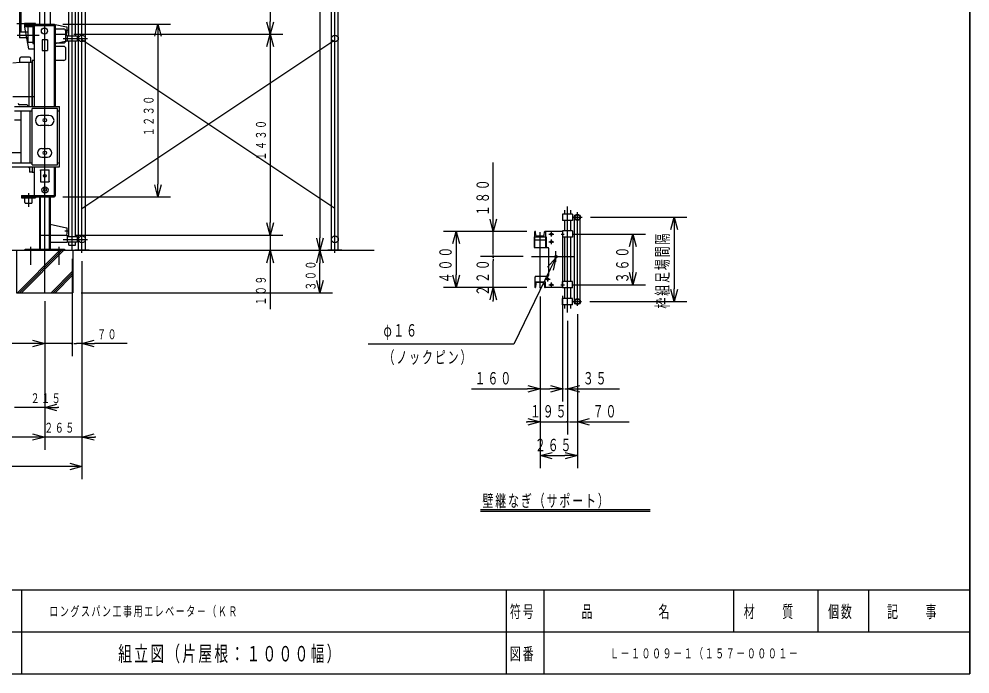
# Model space of a CAD drawing. Units: millimetres on the paper. Extents: x -277 to 279, y -194 to 192.
# Drawn here: x 53 to 278.6, y -193.9 to -38.5 of the extents above; entities that cross this region are included whole.
import ezdxf

# ---------------------------------------------------------------- set-up
doc = ezdxf.new("R2010")
doc.units = ezdxf.units.MM
doc.layers.add('0-0_L-1-1', color=4, linetype='Continuous')
doc.layers.add('1-2_NTEXT', color=7, linetype='Continuous')
doc.styles.add('ＭＳ ゴシック', font='')
doc.styles.get('ＭＳ ゴシック').set_extended_font_data('MS Gothic')

msp = doc.modelspace()

# ---------------------------------------------------------------- linework, layer by layer
at = {"layer": '0-0_L-1-1'}
for p, q in [((278.63, 192.11), (278.63, -193.89)), ((278.63, -193.89), (278.63, 192.11)), ((59.11, -103.43), (59.11, 106.3)), ((65.61, -93.43), (65.61, 106.3)), ((67.13, -93.23), (67.13, 106.3)), ((67.94, -93.94), (67.94, 106.3)), ((68.75, -93.23), (68.75, 106.3)), ((127.13, -93.23), (127.13, 106.3)), ((127.94, -93.94), (127.94, 106.3)), ((128.75, -93.23), (128.75, 106.3)), ((57.86, 5.54), (57.86, -39.71)), ((60.36, 5.54), (60.36, -39.71)), ((64.8, -42.46), (64.8, 3.87)), ((66.42, -42.46), (66.42, 3.87)), ((53.11, -32.31), (53.11, -42.98)), ((53.44, -32.31), (53.44, -41.64)), ((52.47, -39.56), (56.58, -39.56)), ((54.3, -39.6), (54.3, -40.43)), ((54.3, -40.43), (55.24, -45.6)), ((54.3, -40.44), (54.41, -40.44)), ((56.88, -39.6), (54.31, -39.6)), ((54.41, -39.71), (61.41, -39.71)), ((54.41, -39.71), (54.41, -40.31)), ((54.41, -40.01), (61.41, -40.01)), ((54.41, -40.44), (54.41, -40.01)), ((54.41, -40.31), (56.28, -40.31)), ((55.11, -40.31), (55.11, -43.98)), ((56.28, -40.31), (56.28, -44.31)), ((56.58, -39.56), (56.58, -39.6)), ((56.58, -40.01), (56.58, -59.26)), ((56.88, -39.71), (56.88, -39.6)), ((61.41, -39.71), (61.41, -40.01)), ((61.61, -39.91), (61.41, -39.91)), ((61.41, -59.26), (61.41, -39.91)), ((64.24, -40.46), (61.61, -39.89)), ((61.61, -39.91), (61.61, -59.26)), ((63.41, -39.71), (88.97, -39.71)), ((112.6, -42.13), (112.6, -39.13)), ((52.54, -42.31), (57.75, -42.31)), ((55.11, -41.64), (53.11, -41.64)), ((61.61, -40.84), (63.61, -40.84)), ((61.61, -42.13), (64.04, -42.13)), ((63.86, -41.13), (64.78, -41.13)), ((64.11, -43.68), (64.11, -41.34)), ((64.44, -42.46), (66.78, -42.46)), ((66.04, -42.13), (115.6, -42.13)), ((66.04, -42.13), (115.6, -42.13)), ((66.78, -42.46), (66.78, -43.79)), ((55.11, -42.98), (53.11, -42.98)), ((55.11, -43.98), (56.28, -43.98)), ((56.28, -44.31), (56.58, -44.31)), ((59.76, -43.46), (58.46, -43.46)), ((58.46, -43.46), (58.46, -45.96)), ((58.46, -43.46), (58.66, -43.46)), ((59.56, -43.46), (59.76, -43.46)), ((59.76, -43.46), (59.76, -45.96)), ((61.61, -44.18), (63.61, -44.18)), ((63.61, -45.01), (61.61, -45.01)), ((63.48, -43.13), (69.28, -43.13)), ((66.78, -43.79), (64.44, -43.79)), ((64.8, -90.13), (64.8, -43.79)), ((66.42, -90.13), (66.42, -43.79)), ((127.94, -83.43), (67.94, -43.43)), ((67.94, -83.43), (127.94, -43.43)), ((55.24, -45.6), (56.58, -45.6)), ((58.46, -45.96), (59.76, -45.96)), ((58.46, -45.96), (58.66, -45.96)), ((59.56, -45.96), (59.76, -45.96)), ((64.11, -47.84), (64.11, -45.51)), ((53.21, -48.83), (51.51, -48.99)), ((53.21, -48.83), (53.21, -47.88)), ((56.14, -48.83), (53.21, -48.83)), ((55.48, -47.54), (53.54, -47.54)), ((55.44, -59.26), (55.44, -48.83)), ((55.81, -48.83), (55.81, -47.88)), ((56.14, -49.88), (56.14, -48.83)), ((63.61, -48.34), (61.61, -48.34)), ((56.14, -59.21), (56.14, -49.88)), ((51.51, -56.9), (56.58, -56.9)), ((51.94, -59.26), (62.61, -59.26)), ((51.94, -60.26), (56.11, -60.26)), ((54.68, -58.84), (53.14, -58.84)), ((53.44, -60.26), (53.44, -72.59)), ((55.61, -72.59), (55.61, -60.26)), ((62.11, -59.76), (56.11, -59.76)), ((56.11, -73.09), (56.11, -59.76)), ((56.14, -59.21), (56.14, -59.26)), ((62.11, -73.09), (62.11, -59.76)), ((62.11, -60.26), (62.61, -60.26)), ((62.61, -73.59), (62.61, -59.26)), ((51.94, -62.43), (53.44, -62.43)), ((60.11, -61.39), (58.11, -61.39)), ((60.11, -63.79), (58.11, -63.79)), ((58.44, -69.23), (59.78, -69.23)), ((53.44, -70.26), (50.61, -70.26)), ((58.44, -71.29), (59.78, -71.29)), ((50.61, -72.59), (56.11, -72.59)), ((50.61, -73.59), (62.61, -73.59)), ((55.19, -73.59), (55.48, -73.88)), ((55.48, -73.59), (55.48, -74.88)), ((56.11, -73.09), (62.11, -73.09)), ((56.58, -73.59), (56.58, -80.41)), ((58.08, -74.26), (60.14, -74.26)), ((58.08, -74.46), (58.08, -74.26)), ((60.14, -74.46), (60.14, -74.26)), ((61.41, -80.54), (61.41, -73.59)), ((61.61, -73.59), (61.61, -80.54)), ((62.11, -72.59), (62.61, -72.59)), ((165.53, -85.88), (165.53, -72.58)), ((56.14, -74.88), (55.48, -74.88)), ((56.14, -74.88), (56.58, -74.88)), ((58.08, -74.46), (58.08, -76.96)), ((60.14, -76.96), (60.14, -74.46)), ((58.08, -76.96), (58.08, -77.16)), ((58.08, -77.16), (60.14, -77.16)), ((60.14, -76.96), (60.14, -77.16)), ((85.97, -80.71), (85.97, -77.71)), ((53.58, -80.41), (61.41, -80.41)), ((53.58, -80.41), (53.58, -80.91)), ((53.58, -80.71), (61.41, -80.71)), ((53.58, -80.91), (56.91, -80.91)), ((54.41, -82.04), (54.41, -80.91)), ((55.24, -79.81), (55.24, -83.05)), ((56.08, -82.04), (56.08, -80.91)), ((56.91, -80.71), (56.91, -80.91)), ((57.86, -80.71), (57.86, -89.79)), ((58.03, -80.71), (58.03, -89.79)), ((60.19, -80.71), (60.19, -89.79)), ((60.36, -80.71), (60.36, -89.79)), ((61.41, -80.41), (61.41, -80.71)), ((61.61, -80.54), (61.41, -80.54)), ((63.41, -80.71), (88.97, -80.71)), ((54.58, -82.21), (55.91, -82.21)), ((183.14, -108.15), (183.14, -82.95)), ((181.97, -84.79), (181.97, -86.29)), ((184.3, -84.79), (181.97, -84.79)), ((182.42, -83.88), (182.42, -84.79)), ((183.85, -83.88), (183.85, -84.79)), ((184.36, -85.54), (186.58, -85.54)), ((184.76, -105.54), (184.76, -85.54)), ((185.47, -106.55), (185.47, -84.37)), ((186.18, -105.54), (186.18, -85.54)), ((188.58, -85.54), (211.44, -85.54)), ((112.6, -86.49), (112.6, -86.79)), ((112.6, -89.79), (112.6, -86.79)), ((112.6, -89.79), (112.6, -86.79)), ((165.53, -88.88), (165.53, -85.88)), ((182.42, -86.29), (182.42, -88.79)), ((183.85, -86.29), (183.85, -88.79)), ((57.86, -89.79), (57.86, -93.13)), ((57.86, -89.79), (64.44, -89.79)), ((58.03, -89.79), (58.03, -93.13)), ((60.19, -89.79), (60.19, -93.13)), ((60.36, -89.79), (60.36, -93.13)), ((63.86, -88.79), (64.78, -88.79)), ((64.44, -89.39), (64.44, -88.13)), ((64.44, -89.79), (64.44, -91.46)), ((64.44, -90.13), (66.78, -90.13)), ((66.44, -89.79), (115.6, -89.79)), ((66.44, -89.79), (115.6, -89.79)), ((66.78, -90.13), (66.78, -91.46)), ((112.6, -89.79), (112.6, -93.43)), ((173.45, -88.88), (153.7, -88.88)), ((173.39, -88.88), (162.53, -88.88)), ((175.19, -90.21), (178.09, -90.21)), ((175.19, -90.21), (175.19, -92.71)), ((175.39, -92.71), (175.39, -88.88)), ((175.45, -88.88), (175.39, -88.88)), ((175.65, -89.8), (175.58, -89)), ((177.36, -90.04), (175.91, -90.04)), ((176.64, -102.37), (176.64, -89.04)), ((177.62, -89.8), (177.69, -89)), ((181.97, -88.88), (177.83, -88.88)), ((177.89, -88.88), (177.89, -92.71)), ((178.09, -90.21), (178.09, -92.71)), ((178.74, -89.54), (179.87, -89.54)), ((179.3, -90.11), (179.3, -88.98)), ((181.63, -89.54), (182.37, -89.54)), ((181.97, -88.79), (181.97, -90.29)), ((184.3, -88.79), (181.97, -88.79)), ((181.97, -88.88), (181.97, -102.21)), ((184.37, -89.54), (201.66, -89.54)), ((60.36, -91.46), (64.44, -91.46)), ((63.48, -90.79), (69.28, -90.79)), ((66.78, -91.46), (64.44, -91.46)), ((64.8, -92.13), (64.8, -91.46)), ((124.41, -93.43), (124.41, -90.43)), ((175.39, -90.88), (177.89, -90.88)), ((178.74, -91.38), (179.87, -91.38)), ((179.3, -91.94), (179.3, -90.81)), ((182.42, -90.29), (182.42, -100.79)), ((183.85, -90.29), (183.85, -100.79)), ((137.28, -93.43), (-239.77, -93.43)), ((52.62, -103.43), (62.62, -93.43)), ((53.09, -103.43), (63.09, -93.43)), ((53.56, -103.43), (63.56, -93.43)), ((55.78, -96.81), (55.78, -92.52)), ((62.44, -92.52), (62.44, -96.81)), ((65.78, -93.43), (65.78, -103.43)), ((66.28, -93.23), (69.61, -93.23)), ((66.28, -93.23), (66.28, -93.43)), ((69.61, -93.43), (69.61, -93.23)), ((112.6, -93.43), (112.6, -96.43)), ((124.41, -93.43), (124.41, -96.43)), ((126.28, -93.23), (129.61, -93.23)), ((126.28, -93.23), (126.28, -93.43)), ((129.61, -93.43), (129.61, -93.23)), ((175.19, -92.71), (178.39, -92.71)), ((178.72, -99.21), (178.72, -93.04)), ((180.52, -94.65), (180.25, -95.11)), ((180.25, -94.65), (180.52, -95.11)), ((180.26, -94.64), (180.52, -94.64)), ((180.27, -94.68), (180.5, -94.68)), ((180.29, -94.71), (180.48, -94.71)), ((180.31, -94.74), (180.46, -94.74)), ((180.39, -96.14), (180.39, -93.61)), ((65.61, -95.43), (65.61, -118.51)), ((65.61, -95.43), (65.61, -118.51)), ((67.94, -95.94), (67.94, -147.68)), ((112.6, -96.43), (112.6, -107.33)), ((172.61, -94.88), (162.53, -94.88)), ((172.61, -94.88), (162.53, -94.88)), ((165.53, -95.38), (165.53, -95.88)), ((165.53, -102.21), (165.53, -95.88)), ((174.61, -94.88), (184.54, -94.88)), ((180.26, -95.11), (180.52, -95.11)), ((180.27, -95.08), (180.5, -95.08)), ((180.29, -95.04), (180.48, -95.04)), ((180.31, -95.01), (180.46, -95.01)), ((180.33, -94.78), (180.44, -94.78)), ((180.33, -94.98), (180.44, -94.98)), ((180.35, -94.81), (180.42, -94.81)), ((180.35, -94.94), (180.42, -94.94)), ((180.37, -94.84), (180.41, -94.84)), ((180.37, -94.91), (180.41, -94.91)), ((60.63, -103.43), (65.78, -98.28)), ((61.1, -103.43), (65.78, -98.75)), ((61.58, -103.43), (65.78, -99.22)), ((156.7, -102.21), (156.7, -99.21)), ((198.66, -101.54), (198.66, -98.54)), ((175.39, -99.88), (175.39, -102.21)), ((175.39, -100.88), (177.89, -100.88)), ((175.65, -101.29), (175.58, -102.09)), ((175.72, -99.54), (178.39, -99.54)), ((177.36, -101.04), (175.91, -101.04)), ((177.62, -101.29), (177.69, -102.09)), ((177.89, -100.21), (179.02, -100.21)), ((177.89, -102.21), (177.89, -100.88)), ((178.45, -100.78), (178.45, -99.64)), ((179.3, -102.11), (179.3, -100.98)), ((181.97, -102.29), (181.97, -100.79)), ((67.78, -103.43), (127.41, -103.43)), ((173.39, -102.21), (153.7, -102.21)), ((173.45, -102.21), (162.53, -102.21)), ((165.53, -102.21), (165.53, -105.21)), ((175.45, -102.21), (175.39, -102.21)), ((181.97, -102.21), (177.83, -102.21)), ((178.74, -101.54), (179.87, -101.54)), ((181.54, -101.54), (182.44, -101.54)), ((184.3, -102.29), (181.97, -102.29)), ((182.42, -102.29), (182.42, -104.79)), ((183.85, -102.29), (183.85, -104.79)), ((184.44, -101.54), (201.66, -101.54)), ((208.44, -105.54), (208.44, -102.54)), ((59.11, -105.43), (59.11, -140.68)), ((59.11, -105.43), (59.11, -140.68)), ((59.11, -105.43), (59.11, -133.68)), ((165.53, -105.51), (165.53, -105.21)), ((176.64, -104.37), (176.64, -145.08)), ((176.64, -104.37), (176.64, -137.08)), ((176.64, -104.37), (176.64, -129.24)), ((181.97, -104.21), (181.97, -129.24)), ((181.97, -104.21), (181.97, -129.24)), ((181.97, -106.29), (181.97, -104.79)), ((184.46, -105.54), (186.47, -105.54)), ((188.47, -105.54), (211.44, -105.54)), ((184.3, -106.29), (181.97, -106.29)), ((182.42, -106.29), (182.42, -107.21)), ((183.85, -106.29), (183.85, -107.21)), ((183.14, -110.15), (183.14, -137.08)), ((183.14, -110.15), (183.14, -137.08)), ((183.14, -110.15), (183.14, -129.24)), ((185.47, -108.55), (185.47, -145.08)), ((185.47, -108.55), (185.47, -137.08)), ((56.11, -115.51), (45.21, -115.51)), ((59.11, -115.51), (56.11, -115.51)), ((65.61, -115.51), (59.11, -115.51)), ((66.11, -115.51), (66.61, -115.51)), ((67.94, -115.51), (66.61, -115.51)), ((67.94, -115.51), (70.94, -115.51)), ((78.64, -115.51), (70.94, -115.51)), ((160.34, -126.24), (173.64, -126.24)), ((176.64, -126.24), (173.64, -126.24)), ((176.64, -126.24), (178.97, -126.24)), ((181.97, -126.24), (178.97, -126.24)), ((183.14, -126.24), (186.14, -126.24)), ((186.14, -126.24), (195.44, -126.24)), ((59.11, -130.68), (51.94, -130.68)), ((59.11, -130.68), (62.11, -130.68)), ((62.41, -130.68), (62.11, -130.68)), ((173.34, -134.08), (173.64, -134.08)), ((176.64, -134.08), (173.64, -134.08)), ((176.64, -134.08), (183.14, -134.08)), ((185.47, -134.08), (188.47, -134.08)), ((188.47, -134.08), (197.77, -134.08)), ((67.94, -137.68), (59.11, -137.68)), ((67.94, -137.68), (70.94, -137.68)), ((71.24, -137.68), (70.94, -137.68)), ((185.47, -142.08), (182.47, -142.08)), ((162.5, -154.86), (202.73, -154.86)), ((162.5, -155.26), (202.73, -155.26)), ((-277.37, -173.89), (278.63, -173.89)), ((53.63, -183.89), (53.63, -173.89)), ((168.63, -183.89), (168.63, -173.89)), ((177.63, -183.89), (177.63, -173.89)), ((222.63, -183.89), (222.63, -173.89)), ((242.63, -183.89), (242.63, -173.89)), ((254.63, -183.89), (254.63, -173.89)), ((278.63, -173.89), (278.63, -193.89)), ((278.63, -183.89), (278.63, -173.89)), ((43.63, -183.89), (53.63, -183.89)), ((53.63, -193.89), (53.63, -183.89)), ((53.63, -183.89), (168.63, -183.89)), ((168.63, -183.89), (177.63, -183.89)), ((168.63, -193.89), (168.63, -183.89)), ((177.63, -193.89), (177.63, -183.89)), ((177.63, -183.89), (222.63, -183.89)), ((222.63, -183.89), (242.63, -183.89)), ((242.63, -183.89), (254.63, -183.89)), ((254.63, -183.89), (278.63, -183.89)), ((278.63, -193.89), (278.63, -183.89)), ((-277.37, -193.89), (278.63, -193.89)), ((43.63, -193.89), (53.63, -193.89)), ((53.63, -193.89), (168.63, -193.89)), ((168.63, -193.89), (177.63, -193.89)), ((177.63, -193.89), (278.63, -193.89))]:
    msp.add_line(p, q, dxfattribs=at)
for points in [[(-277.37, 192.11), (-277.37, -193.89), (278.63, -193.89)], [(124.41, 100.87), (124.41, 97.87), (124.41, -90.43)], [(112.6, 5.54), (112.6, 2.54), (112.6, -39.13)], [(64.44, -41.73), (64.44, -40.46), (64.24, -40.46)], [(85.2, -42.61), (85.97, -39.71), (86.75, -42.61)], [(85.97, -39.71), (85.97, -42.71), (85.97, -77.71)], [(113.38, -39.23), (112.6, -42.13), (111.83, -39.23)], [(64.44, -42.53), (64.44, -43.79), (64.24, -43.79), (61.61, -44.36)], [(111.83, -45.02), (112.6, -42.13), (113.38, -45.02)], [(112.6, -42.13), (112.6, -45.13), (112.6, -86.79)], [(56.58, -48.38), (56.14, -48.38), (56.14, -59.26)], [(56.14, -73.71), (56.14, -73.59), (56.14, -74.88)], [(86.75, -77.81), (85.97, -80.71), (85.2, -77.81)], [(184.3, -84.79), (184.3, -86.29), (181.97, -86.29)], [(207.67, -88.44), (208.44, -85.54), (209.22, -88.44)], [(208.44, -85.54), (208.44, -88.54), (208.44, -102.54)], [(64.44, -88.13), (64.24, -88.13), (60.36, -87.29)], [(113.38, -86.89), (112.6, -89.79), (111.83, -86.89)], [(113.38, -86.89), (112.6, -89.79), (111.83, -86.89)], [(166.31, -85.98), (165.53, -88.88), (164.75, -85.98)], [(155.92, -91.78), (156.7, -88.88), (157.48, -91.78)], [(156.7, -88.88), (156.7, -91.88), (156.7, -99.21)], [(165.53, -94.38), (165.53, -93.88), (165.53, -88.88)], [(184.3, -88.79), (184.3, -90.29), (181.97, -90.29)], [(197.88, -92.44), (198.66, -89.54), (199.43, -92.44)], [(198.66, -89.54), (198.66, -92.54), (198.66, -98.54)], [(64.8, -92.13), (66.42, -92.13), (66.42, -91.46)], [(125.19, -90.53), (124.41, -93.43), (123.64, -90.53)], [(52.44, -93.43), (52.44, -103.43), (65.78, -103.43)], [(111.83, -96.32), (112.6, -93.43), (113.38, -96.32)], [(123.64, -96.32), (124.41, -93.43), (125.19, -96.32)], [(165.53, -95.13), (165.53, -94.63), (165.53, -95.13)], [(165.53, -94.63), (165.53, -95.13), (165.53, -94.63)], [(124.41, -103.43), (124.41, -100.43), (124.41, -96.43)], [(180.33, -95.14), (179.02, -97.84), (170.44, -115.63), (135.84, -115.63)], [(178.37, -97.41), (180.33, -95.14), (179.77, -98.08)], [(199.43, -98.65), (198.66, -101.54), (197.88, -98.65)], [(125.19, -100.53), (124.41, -103.43), (123.64, -100.53)], [(157.48, -99.31), (156.7, -102.21), (155.92, -99.31)], [(184.3, -102.29), (184.3, -100.79), (181.97, -100.79)], [(164.75, -105.11), (165.53, -102.21), (166.31, -105.11)], [(209.22, -102.65), (208.44, -105.54), (207.67, -102.65)], [(184.3, -106.29), (184.3, -104.79), (181.97, -104.79)], [(56.21, -114.73), (59.11, -115.51), (56.21, -116.28)], [(70.84, -116.28), (67.94, -115.51), (70.84, -114.73)], [(65.86, -115.51), (65.36, -115.51), (65.86, -115.51)], [(173.74, -125.47), (176.64, -126.24), (173.74, -127.02)], [(179.07, -125.47), (181.97, -126.24), (179.07, -127.02)], [(182.22, -126.24), (181.72, -126.24), (182.22, -126.24)], [(182.47, -126.24), (182.97, -126.24), (183.14, -126.24)], [(186.03, -127.02), (183.14, -126.24), (186.03, -125.47)], [(62.01, -131.46), (59.11, -130.68), (62.01, -129.91)], [(173.74, -133.31), (176.64, -134.08), (173.74, -134.86)], [(183.39, -134.08), (182.89, -134.08), (183.39, -134.08)], [(183.64, -134.08), (184.14, -134.08), (185.47, -134.08)], [(188.37, -134.86), (185.47, -134.08), (188.37, -133.31)], [(56.21, -136.91), (59.11, -137.68), (56.21, -138.46)], [(70.84, -138.46), (67.94, -137.68), (70.84, -136.91)], [(59.11, -137.68), (56.11, -137.68), (-160.22, -137.68)], [(179.53, -142.86), (176.64, -142.08), (179.53, -141.31)], [(176.64, -142.08), (179.64, -142.08), (182.47, -142.08)], [(182.57, -141.31), (185.47, -142.08), (182.57, -142.86)], [(65.05, -143.91), (67.94, -144.68), (65.05, -145.46)], [(67.94, -144.68), (64.94, -144.68), (-169.06, -144.68)], [(-277.37, -173.89), (-277.37, -193.89), (278.63, -193.89)]]:
    msp.add_lwpolyline(points, dxfattribs=at)
msp.add_lwpolyline([(63.78, -93.43), (54.44, -93.43), (54.44, -93.13), (63.78, -93.13)], close=True, dxfattribs=at)
for centre, radius in [((59.04, -41.38), 0.73), ((67.94, -43.13), 0.81), ((127.94, -43.13), 0.81), ((59.11, -62.51), 0.42), ((59.11, -70.26), 0.42), ((59.11, -75.71), 0.34), ((59.18, -79.04), 0.73), ((59.18, -79.04), 0.34), ((185.47, -85.54), 0.71), ((185.47, -85.54), 0.6), ((67.94, -90.79), 0.81), ((127.94, -90.79), 0.81), ((179.3, -89.54), 0.23), ((179.3, -91.38), 0.23), ((180.39, -94.88), 0.27), ((178.45, -100.21), 0.23), ((179.3, -101.54), 0.23), ((185.47, -105.54), 0.71), ((185.47, -105.54), 0.6)]:
    msp.add_circle(centre, radius, dxfattribs=at)
for centre, radius, start, end in [((63.61, -41.34), 0.5, 0, 90), ((64.04, -41.73), 0.4, 270, 0), ((64.04, -42.53), 0.4, 0, 90), ((63.61, -43.68), 0.5, 270, 0), ((63.61, -45.51), 0.5, 0, 90), ((53.54, -47.88), 0.33, 90, 180), ((55.48, -47.88), 0.33, 0, 90), ((63.61, -47.84), 0.5, 270, 0), ((53.14, -58.51), 0.33, 180, 270), ((54.68, -59.34), 0.5, 9.59, 90), ((58.11, -62.59), 1.2, 90, 270), ((60.11, -62.59), 1.2, 270, 90), ((58.44, -70.26), 1.03, 90, 270), ((59.78, -70.26), 1.03, 270, 90), ((54.58, -82.04), 0.17, 180, 270), ((55.91, -82.04), 0.17, 270, 0), ((64.04, -89.39), 0.4, 270, 0), ((175.45, -89.01), 0.13, 5, 90), ((175.91, -89.78), 0.27, 185, 270), ((177.36, -89.78), 0.27, 270, 355), ((177.83, -89.01), 0.13, 90, 175), ((178.39, -93.04), 0.33, 0, 90), ((178.39, -99.21), 0.33, 270, 0), ((175.72, -99.88), 0.33, 90, 180), ((175.91, -101.31), 0.27, 90, 175), ((177.36, -101.31), 0.27, 5, 90), ((175.45, -102.08), 0.13, 270, 355), ((177.83, -102.08), 0.13, 185, 270)]:
    msp.add_arc(centre, radius, start, end, dxfattribs=at)

# ---------------------------------------------------------------- texts
at = {"layer": '1-2_NTEXT', "attachment_point": 7, "rotation": 90, "style": 'ＭＳ ゴシック'}
for s, insert, char_height in [('\\T1.17;\\W0.65;１２３０', (84.97, -66.34), 2.346), ('\\T1.17;\\W0.65;１４３０', (111.6, -72.09), 2.346), ('\\T1.17;\\W0.65;１８０', (164.53, -85.24), 2.933), ('\\T1.17;\\W0.65;枠組足場間隔', (207.44, -107.21), 2.933), ('\\T1.17;\\W0.65;４００', (155.7, -101.21), 2.933), ('\\T1.17;\\W0.65;３６０', (197.66, -101.21), 2.933), ('\\T1.17;\\W0.65;３００', (123.41, -102.96), 2.346), ('\\T1.17;\\W0.65;２２０', (164.53, -104.21), 2.933), ('\\T1.17;\\W0.65;１０９', (111.6, -106.52), 2.346)]:
    msp.add_mtext(s, dxfattribs=dict(at, insert=insert, char_height=char_height))
at = {"layer": '1-2_NTEXT', "attachment_point": 7, "style": 'ＭＳ ゴシック'}
for s, insert, char_height in [('\\T1.17;\\W0.65;７０', (71.51, -114.51), 2.346), ('\\T1.17;\\W0.65;φ１６', (139.48, -114.63), 2.933), ('\\T1.17;\\W0.65;（ノックピン）', (139.48, -120.63), 2.933), ('\\T1.17;\\W0.65;１６０', (161.1, -125.24), 2.933), ('\\T1.17;\\W0.65;３５', (186.77, -125.24), 2.933), ('\\T1.17;\\W0.65;２１５', (55.75, -129.68), 2.346), ('\\T1.17;\\W0.65;１９５', (174.22, -133.08), 2.933), ('\\T1.17;\\W0.65;７０', (189.11, -133.08), 2.933), ('\\T1.17;\\W0.65;２６５', (58.99, -136.68), 2.346), ('\\T1.17;\\W0.65;２６５', (175.39, -141.08), 2.933), ('\\T1.17;\\W0.65;壁継なぎ（サポート）', (162.95, -154.66), 2.933), ('\\T1.17;\\W0.65;ロングスパン工事用エレベータ－（ＫＲ', (60.2, -180.49), 2.346), ('\\T1.17;\\W0.65;符号', (169.46, -180.89), 2.933), ('\\T1.17;\\W0.65;品\u3000\u3000\u3000\u3000\u3000名', (186.46, -180.89), 2.933), ('\\T1.17;\\W0.65;材\u3000\u3000質', (224.96, -180.89), 2.933), ('\\T1.17;\\W0.65;個数', (244.96, -180.89), 2.933), ('\\T1.17;\\W0.65;記\u3000\u3000事', (258.96, -180.89), 2.933), ('\\T1.17;\\W0.65;組立図（片屋根：１０００幅）', (76.55, -191.39), 3.666), ('\\T1.17;\\W0.65;図番', (169.46, -190.89), 2.933), ('\\T1.17;\\W0.65;Ｌ－１００９－１（１５７－０００１－', (193.2, -190.49), 2.346)]:
    msp.add_mtext(s, dxfattribs=dict(at, insert=insert, char_height=char_height))

doc.saveas('drawing.dxf')
